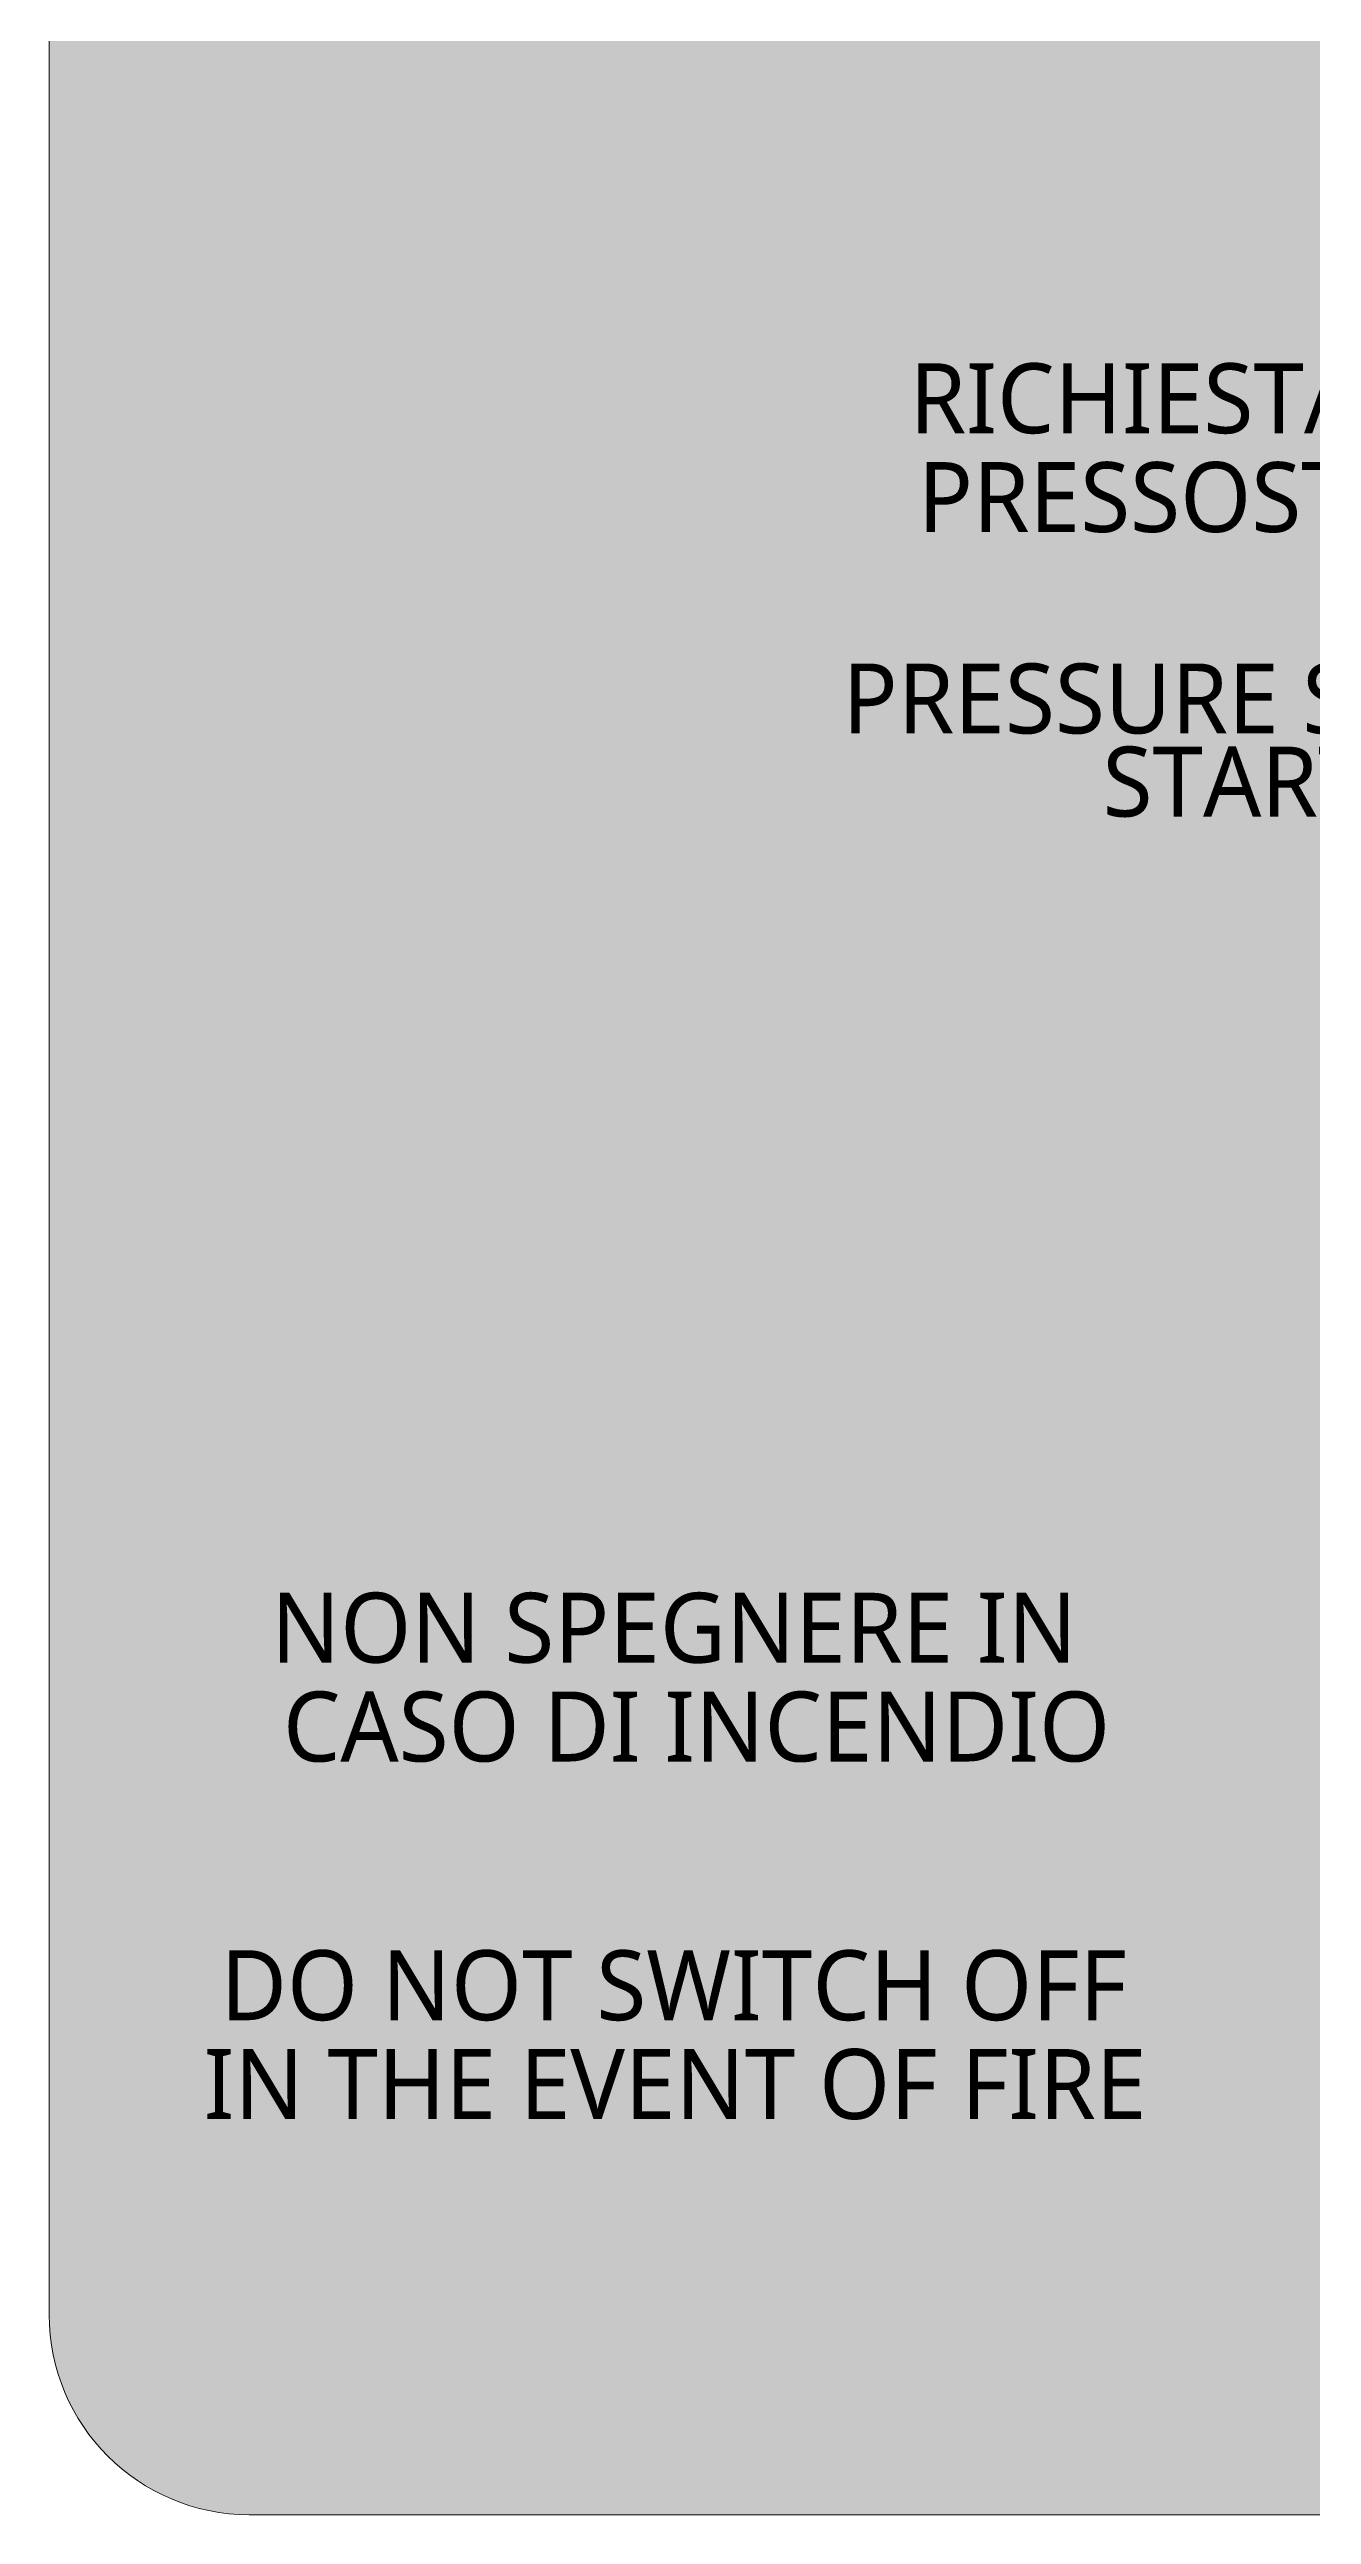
# Model space of a CAD drawing. Header units: millimetres. Extents: x 7 to 220, y 158 to 310.
# Drawn here: x 7.2 to 38.7, y 158.4 to 220.1 of the extents above; entities that cross this region are included whole.
import ezdxf

# ---------------------------------------------------------------- set-up
doc = ezdxf.new("R2010")
doc.units = ezdxf.units.MM
doc.header["$MEASUREMENT"] = 0
doc.layers.add('SI_Base new', color=7, linetype='Continuous', lineweight=0)

# ---------------------------------------------------------------- blocks, each defined once
blk = doc.blocks.new('Block_45')
at = {"layer": 'SI_Base new', "char_height": 0.2, "attachment_point": 7}
for s, insert in [('\\C254;\\c14737632;\\FRoboto Regular|b0|i0|c1;\\H1.748367;\\W1.000000;NON SPEGNERE IN ', (12.714, 179.706)), ('\\C254;\\c14737632;\\FRoboto Regular|b0|i0|c1;\\H1.748367;\\W1.000000;CASO DI INCENDIO', (13.011, 177.236)), ('\\C254;\\c14737632;\\FRoboto Regular|b0|i0|c1;\\H1.748367;\\W1.000000;DO NOT SWITCH OFF ', (11.45, 170.768)), ('\\C254;\\c14737632;\\FRoboto Regular|b0|i0|c1;\\H1.748367;\\W1.000000;IN THE EVENT OF FIRE', (11.028, 168.299))]:
    blk.add_mtext(s, dxfattribs=dict(at, insert=insert))

msp = doc.modelspace()

# ---------------------------------------------------------------- hatches: boundary and pattern name
at = {"layer": 'SI_Base new', "true_color": 0x1d252c, "transparency": 33554687}
h = msp.add_hatch(color=250, dxfattribs=at)
h.dxf.hatch_style = 2
edge = h.paths.add_edge_path()
edge.add_spline(control_points=[(215.166, 158.432), (215.166, 158.432), (12.166, 158.432), (12.166, 158.432), (9.405, 158.432), (7.166, 160.671), (7.166, 163.432), (7.166, 163.432), (7.166, 304.632), (7.166, 304.632), (7.166, 307.394), (9.405, 309.632), (12.166, 309.632), (12.166, 309.632), (215.166, 309.632), (215.166, 309.632), (217.928, 309.632), (220.166, 307.394), (220.166, 304.632), (220.166, 304.632), (220.166, 163.432), (220.166, 163.432), (220.166, 160.671), (217.928, 158.432), (215.166, 158.432)], knot_values=[0, 0, 0, 0, 1, 1, 1, 2, 2, 2, 3, 3, 3, 4, 4, 4, 5, 5, 5, 6, 6, 6, 7, 7, 7, 8, 8, 8, 8], degree=3, periodic=0)

# ---------------------------------------------------------------- linework, layer by layer
at = {"layer": 'SI_Base new'}
msp.add_open_spline([(215.166, 158.432), (215.166, 158.432), (12.166, 158.432), (12.166, 158.432), (9.405, 158.432), (7.166, 160.671), (7.166, 163.432), (7.166, 163.432), (7.166, 304.632), (7.166, 304.632), (7.166, 307.394), (9.405, 309.632), (12.166, 309.632), (12.166, 309.632), (215.166, 309.632), (215.166, 309.632), (217.928, 309.632), (220.166, 307.394), (220.166, 304.632), (220.166, 304.632), (220.166, 163.432), (220.166, 163.432), (220.166, 160.671), (217.928, 158.432), (215.166, 158.432)], degree=3, knots=[0, 0, 0, 0, 1, 1, 1, 2, 2, 2, 3, 3, 3, 4, 4, 4, 5, 5, 5, 6, 6, 6, 7, 7, 7, 8, 8, 8, 8], dxfattribs=at)

# ---------------------------------------------------------------- block references
msp.add_blockref('Block_45', (0, 0), dxfattribs=at)

# ---------------------------------------------------------------- texts
at = {"layer": 'SI_Base new', "char_height": 0.2, "attachment_point": 7}
for s, insert in [('\\C254;\\c14737632;\\FRoboto Regular|b0|i0|c1;\\H1.748367;\\W1.000000;RICHIESTA AVVIAMENTO ', (28.685, 210.441)), ('\\C254;\\c14737632;\\FRoboto Regular|b0|i0|c1;\\H1.748367;\\W1.000000;PRESSOSTATO/SENSORE', (28.895, 207.971)), ('\\C254;\\c14737632;\\FRoboto Regular|b0|i0|c1;\\H1.748367;\\W1.000000;PRESSURE SWITCH/SENSOR', (27.012, 202.936)), ('\\C254;\\c14737632;\\FRoboto Regular|b0|i0|c1;\\H1.748367;\\W1.000000;START REQUEST ', (33.514, 200.467))]:
    msp.add_mtext(s, dxfattribs=dict(at, insert=insert))

doc.saveas('drawing.dxf')
